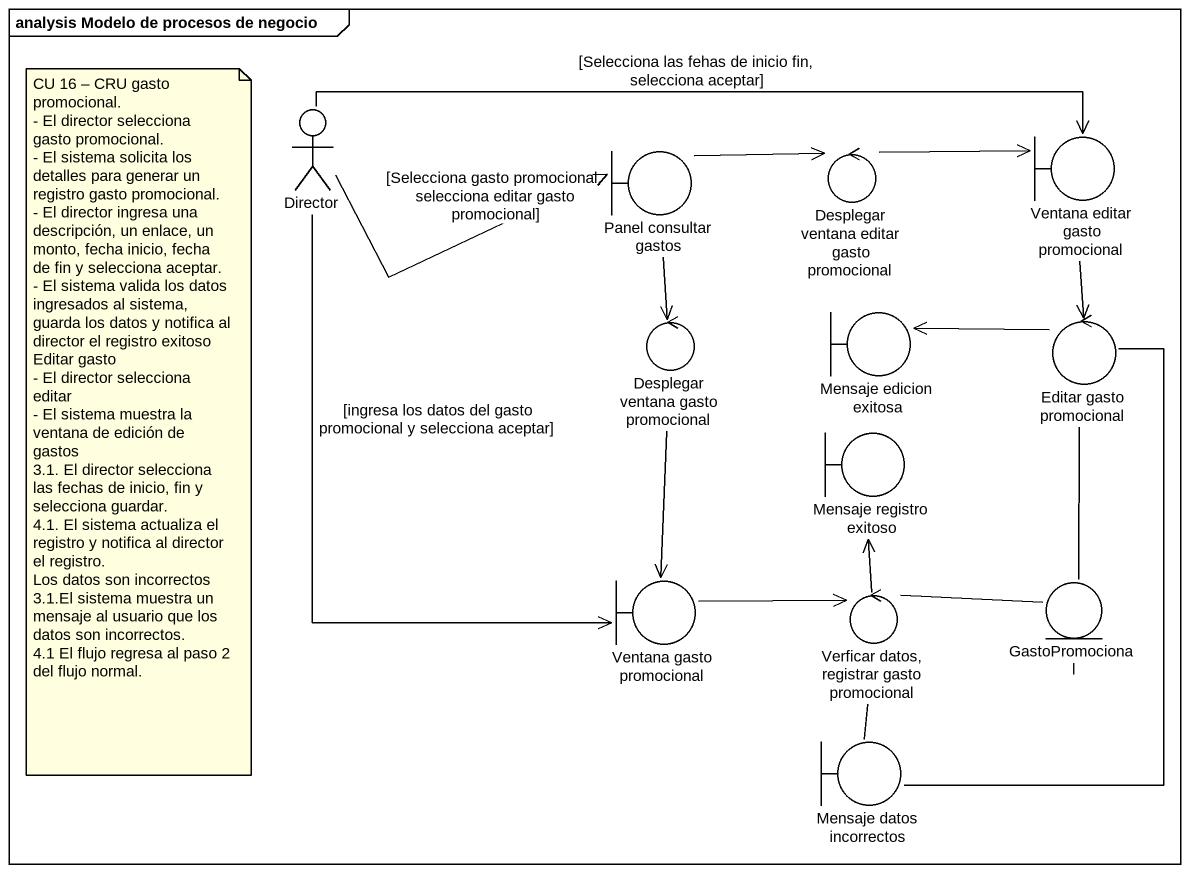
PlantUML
@startuml
mainframe analysis Modelo de procesos de negocio
actor Director
boundary "Ventana editar gasto promocional" as Ventana_editar_gasto
boundary "Panel consultar gastos" as Panel_consultar_gastos
control "Desplegar ventana editar gasto promocional" as Desplegar_ventana_editar
control "Desplegar ventana gasto promocional" as Desplegar_ventana_gasto
boundary "Mensaje edicion exitosa" as Mensaje_edicion_exitosa
control "Editar gasto promocional" as Editar_gasto_promocional
boundary "Mensaje registro exitoso" as Mensaje_registro_exitoso
boundary "Ventana gasto promocional" as Ventana_gasto_promocional
control "Verficar datos, registrar gasto promocional" as Verficar_datos_registrar
entity GastoPromocional
boundary "Mensaje datos incorrectos" as Mensaje_datos_incorrectos
Director -right-> Ventana_editar_gasto : [Selecciona las fehas de inicio fin, selecciona aceptar]
Director -right-> Panel_consultar_gastos : [Selecciona gasto promocional, selecciona editar gasto promocional]
Director --> Ventana_gasto_promocional : [ingresa los datos del gasto promocional y selecciona aceptar]
Ventana_editar_gasto --> Editar_gasto_promocional
Panel_consultar_gastos -right-> Desplegar_ventana_editar
Panel_consultar_gastos --> Desplegar_ventana_gasto
Desplegar_ventana_editar -right-> Ventana_editar_gasto
Desplegar_ventana_gasto --> Ventana_gasto_promocional
Editar_gasto_promocional -left-> Mensaje_edicion_exitosa
Editar_gasto_promocional -- GastoPromocional
Editar_gasto_promocional -- Mensaje_datos_incorrectos
Ventana_gasto_promocional -right-> Verficar_datos_registrar
Verficar_datos_registrar -up-> Mensaje_registro_exitoso
Verficar_datos_registrar -- Mensaje_datos_incorrectos
GastoPromocional -left- Verficar_datos_registrar
note as N1
  CU 16 – CRU gasto promocional.
  - El director selecciona gasto promocional.
  - El sistema solicita los detalles para generar un registro gasto promocional.
  - El director ingresa una descripción, un enlace, un monto, fecha inicio, fecha de fin y selecciona aceptar.
  - El sistema valida los datos ingresados al sistema, guarda los datos y notifica al director el registro exitoso
  Editar gasto
  - El director selecciona editar
  - El sistema muestra la ventana de edición de gastos
  3.1. El director selecciona las fechas de inicio, fin y selecciona guardar.
  4.1. El sistema actualiza el registro y notifica al director el registro.
  Los datos son incorrectos
  3.1.El sistema muestra un mensaje al usuario que los datos son incorrectos.
  4.1 El flujo regresa al paso 2 del flujo normal.
end note
@enduml
